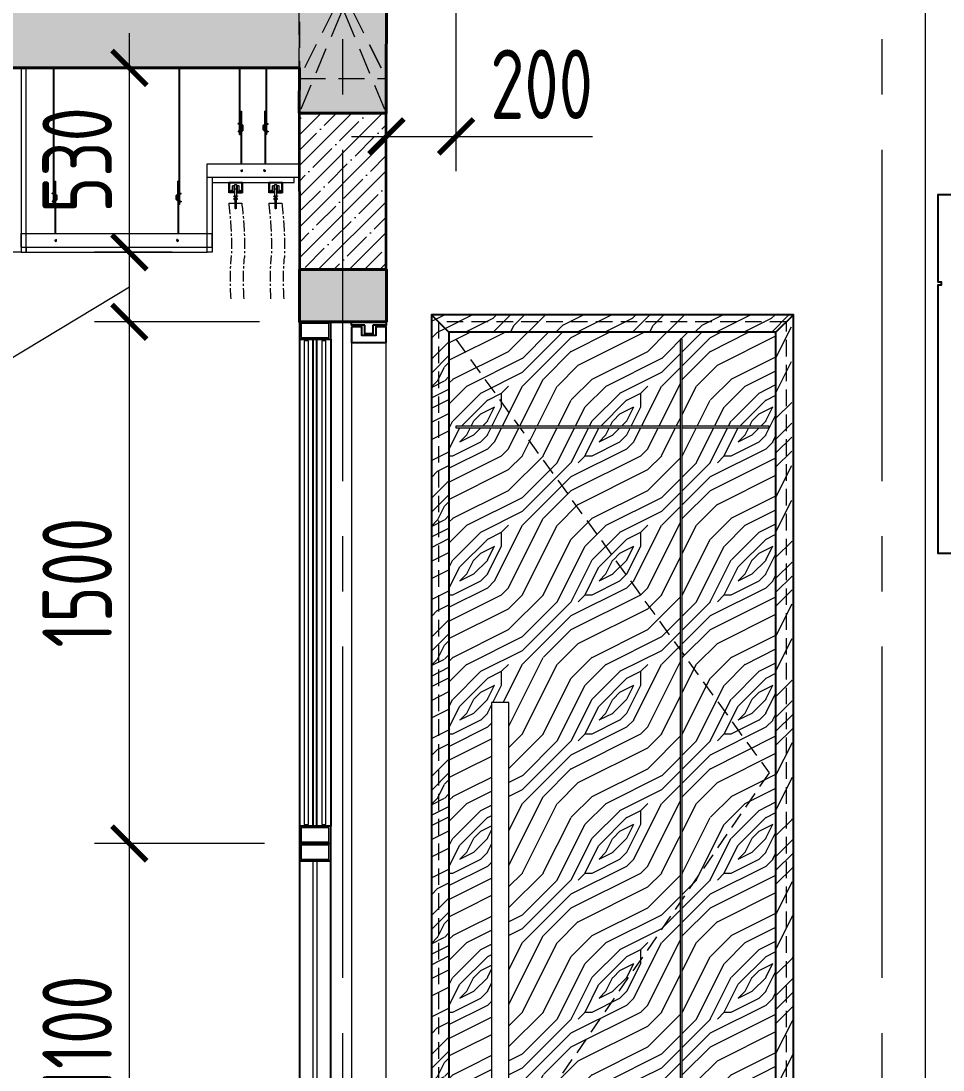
# Model space of a CAD drawing. Header units: millimetres. Extents: x -6181 to 191287, y -8583 to 23546.
# Drawn here: x 169343 to 171993, y 899 to 3915 of the extents above; entities that cross this region are included whole.
import ezdxf

# ---------------------------------------------------------------- set-up
doc = ezdxf.new("R2010")
doc.units = ezdxf.units.MM
doc.header["$MEASUREMENT"] = 0
for name, pattern in [('1735-DT-5BR-SEC_CC$0$CENTER', [2, 1.25, -0.25, 0.25, -0.25]), ('1735-DT-5BR-SEC_CC$0$DOT', [6.35, 0, -6.35]), ('1735-DT-5BR-SEC_CC$0$HIDDEN', [0.375, 0.25, -0.125]), ('1735-DT-5BR-SEC_CC$0$HIDDEN2', [4.7625, 3.175, -1.5875]), ('CENTER2', [28.575, 19.05, -3.175, 3.175, -3.175])]:
    doc.linetypes.add(name, pattern=pattern)
for name, color, linetype, lineweight in [('03--GRID', 252, 'CENTER2', 5), ('07--DIM-2', 2, 'Continuous', 25), ('1735-DT-5BR-SEC_CC$0$04--HATCH-2', 8, 'Continuous', 9), ('1735-DT-5BR-SEC_CC$0$06--LINE-1', 9, 'Continuous', 18), ('1735-DT-5BR-SEC_CC$0$E--CONCRETE-4', 4, 'Continuous', 40), ('1735-DT-5BR-SEC_CC$0$E--CONCRETE-Beams', 1, '1735-DT-5BR-SEC_CC$0$HIDDEN', 0), ('1735-DT-5BR-SEC_CC$0$E--CONCRETE-SHADE', 253, 'Continuous', 25), ('1735-DT-5BR-SEC_CC$0$F--BLOCKWALL-3', 3, 'Continuous', 35), ('1735-DT-5BR-SEC_CC$0$F--BLOCKWALL-HATCH--INSULATED', 251, 'Continuous', 13), ('1735-DT-5BR-SEC_CC$0$G--STELWRK-0', 8, 'Continuous', 13), ('1735-DT-5BR-SEC_CC$0$G--STELWRK-2', 2, 'Continuous', 25), ('1735-DT-5BR-SEC_CC$0$K--CEILING FIXTURES', 251, 'Continuous', 9), ('1735-DT-5BR-SEC_CC$0$K--CEILING-1', 1, 'Continuous', 20), ('1735-DT-5BR-SEC_CC$0$L--DOORS-2', 2, 'Continuous', 25), ('1735-DT-5BR-SEC_CC$0$L--DOORS-HID', 9, '1735-DT-5BR-SEC_CC$0$HIDDEN', 18), ('1735-DT-5BR-SEC_CC$0$L--WINDOW-0', 8, 'Continuous', 13), ('1735-DT-5BR-SEC_CC$0$L--WINDOW-2', 2, 'Continuous', 25)]:
    doc.layers.add(name, color=color, linetype=linetype, lineweight=lineweight)
doc.layers.add('1735-DT-5BR-SEC_CC$0$Wipeout', color=253, linetype='1735-DT-5BR-SEC_CC$0$DOT')
doc.styles.add('ISO', font='isocp2.shx', dxfattribs={"width": 0.8})
doc.dimstyles.new('1-100_AR', dxfattribs={"dimtxt": 200, "dimasz": 100, "dimexe": 100, "dimexo": 100, "dimgap": 0, "dimtad": 0, "dimdec": 0, "dimzin": 12, "dimdsep": 46, "dimtxsty": 'ISO', "dimblk": 'ARCHTICK', "dimcen": 100, "dimdle": 100, "dimclrd": 8, "dimclre": 9, "dimclrt": 2, "dimadec": 0, "dimazin": 0, "dimtfac": 1, "dimtdec": 0, "dimtmove": 0, "dimatfit": 2, "dimldrblk": 'ARCHTICK', "dimfxl": 1, "dimtvp": 0.75, "dimtolj": 1, "dimtzin": 12, "dimlwd": 9, "dimlwe": 9, "dimarcsym": 0})
pattern_1 = [(0, (80, 20), (400, 400), [20, -380]), (90, (240, 160), (-400, 400), [40, -360]), (45, (160, 120), (4e-14, 400), [28.28, -84.84, 28.28, -56.56, 198, -169.725]), (45, (60, 0), (4e-14, 400), [28.284, -56.568, 28.284, -452.55]), (45, (200, 40), (4e-14, 400), [28.284, -537.4]), (45, (240, 20), (4e-14, 400), [28.284, -537.4]), (45, (180, 60), (4e-14, 400), [28.284, -537.4]), (45, (160, 80), (4e-14, 400), [56.57, -509.117]), (45, (260, 380), (4e-14, 400), [56.57, -509.12]), (45, (120, 100), (4e-14, 400), [113.136, -452.55]), (45, (100, 120), (4e-14, 400), [113.136, -452.55]), (45, (360, 240), (4e-14, 400), [113.136, -452.55]), (45, (80, 160), (4e-14, 400), [84.853, -480.833]), (45, (0, 220), (4e-14, 400), [84.853, -480.833]), (45, (40, 180), (4e-14, 400), [84.853, -480.833]), (45, (300, 300), (4e-14, 400), [141.42, -424.264]), (45, (260, 320), (4e-14, 400), [141.42, -424.264]), (45, (300, 220), (4e-14, 400), [197.99, -367.696]), (26.565, (120, 60), (400, 2e-07), [44.72, -849.706]), (26.565, (200, 180), (400, 2e-07), [44.72, -849.706]), (26.565, (180, 140), (400, 2e-07), [44.72, -849.706]), (26.565, (100, 20), (400, 2e-07), [89.443, -804.984]), (26.565, (180, 200), (400, 2e-07), [134.164, -760.263]), (26.565, (140, 220), (400, 2e-07), [178.885, -715.54]), (26.565, (100, 240), (400, 2e-07), [178.885, -715.54]), (26.565, (40, 360), (400, 2e-07), [178.885, -715.54]), (26.565, (40, 320), (400, 2e-07), [223.607, -670.82]), (26.565, (60, 280), (400, 2e-07), [223.607, -670.82]), (63.435, (200, 120), (2e-08, 400), [44.72, -849.706]), (63.435, (140, 80), (2e-08, 400), [44.72, -849.706]), (63.435, (80, 20), (2e-08, 400), [89.443, -804.984]), (63.435, (200, 80), (2e-08, 400), [89.443, -804.984]), (63.435, (40, 0), (2e-08, 400), [134.164, -760.263]), (63.435, (0, 0), (2e-08, 400), [178.885, -715.54]), (63.435, (360, 20), (2e-08, 400), [178.885, -715.54]), (63.435, (220, 60), (2e-08, 400), [178.885, -715.54]), (63.435, (300, 20), (2e-08, 400), [223.607, -670.82]), (63.435, (260, 40), (2e-08, 400), [223.607, -670.82])]

# ---------------------------------------------------------------- blocks, each defined once
blk = doc.blocks.new('*U347')
at = {"ltscale": 300}
for p, q in [((0, 0), (250, -500)), ((250, 0), (0, -500))]:
    blk.add_line(p, q, dxfattribs=at)
blk.add_lwpolyline([(0, -500), (0, 0), (250, 0), (250, -500)], close=True, dxfattribs=at)
blk = doc.blocks.new('*U345')
at = {"layer": '1735-DT-5BR-SEC_CC$0$L--WINDOW-0'}
for points in [[(-85, 1495), (-5, 1495), (-5, 1455), (-85, 1455)], [(-76, 1445), (-64, 1445), (-64, 55), (-76, 55)], [(-26, 1445), (-14, 1445), (-14, 55), (-26, 55)], [(-85, 45), (-5, 45), (-5, 5), (-85, 5)]]:
    blk.add_lwpolyline(points, close=True, dxfattribs=at)
at = {"layer": '1735-DT-5BR-SEC_CC$0$L--WINDOW-2'}
for points in [[(-90, 1500), (0, 1500), (0, 1450), (-90, 1450)], [(-50, 1450), (-90, 1450), (-90, 50), (-50, 50)], [(-40, 1450), (0, 1450), (0, 50), (-40, 50)], [(-90, 50), (0, 50), (0, 0), (-90, 0)]]:
    blk.add_lwpolyline(points, close=True, dxfattribs=at)
blk = doc.blocks.new('*U348')
at = {"layer": '1735-DT-5BR-SEC_CC$0$L--WINDOW-0'}
for points in [[(-85, 1095), (-5, 1095), (-5, 1055), (-85, 1055)], [(-51, 1050), (-39, 1050), (-39, 50), (-51, 50)], [(-85, 45), (-5, 45), (-5, 5), (-85, 5)]]:
    blk.add_lwpolyline(points, close=True, dxfattribs=at)
at = {"layer": '1735-DT-5BR-SEC_CC$0$L--WINDOW-2'}
for points in [[(-90, 1100), (0, 1100), (0, 1050), (-90, 1050)], [(-90, 1050), (0, 1050), (0, 50), (-90, 50)], [(-90, 50), (0, 50), (0, 0), (-90, 0)]]:
    blk.add_lwpolyline(points, close=True, dxfattribs=at)
blk = doc.blocks.new('1735-DT-5BR-SEC_CC$0$A$C546B4B45')
at = {"layer": '1735-DT-5BR-SEC_CC$0$K--CEILING FIXTURES', "linetype": '1735-DT-5BR-SEC_CC$0$CENTER'}
for p, q in [((-37.5, 0), (-77.5, 0)), ((-77.5, 0), (-77.5, -30)), ((-77.5, 0), (-37.5, 0)), ((-77.5, -30), (-77.5, 0)), ((-37.5, -30), (-37.5, 0)), ((-37.5, -30), (-37.5, 0)), ((77.5, 0), (37.5, 0)), ((37.5, 0), (37.5, -30)), ((37.5, 0), (77.5, 0)), ((37.5, -30), (37.5, 0)), ((77.5, -30), (77.5, 0)), ((77.5, -30), (77.5, 0)), ((-77.5, -30), (-60.7, -30)), ((-60.7, -30), (-77.5, -30)), ((-75, -27.5), (-75, -2.5)), ((-75, -2.5), (-40, -2.5)), ((-70, -27.5), (-75, -27.5)), ((-67.5, -22.5), (-70, -22.5)), ((-70, -22.5), (-70, -27.5)), ((-67.5, -27.5), (-67.5, -22.5)), ((-62.7, -27.5), (-67.5, -27.5)), ((-62.5, -8.5), (-66.8, -8.5)), ((-66.8, -8.5), (-66.8, -26.9)), ((-66.8, -26.9), (-62.5, -26.9)), ((-62.5, -26.9), (-62.5, -8.5)), ((-60.1, -15.2), (-62.5, -15.2)), ((-60.1, -20.2), (-62.5, -20.2)), ((-60.7, -30), (-60.7, -27.5)), ((-60.7, -27.5), (-60.7, -30)), ((-60.1, -6.3), (-60.1, -38.2)), ((-54.8, -6.3), (-60.1, -6.3)), ((-54.8, -18.8), (-60.1, -18.8)), ((-54.8, -38.2), (-54.8, -6.3)), ((-52.4, -15.2), (-54.8, -15.2)), ((-52.4, -20.2), (-54.8, -20.2)), ((-54.2, -27.5), (-54.2, -30)), ((-54.2, -30), (-37.5, -30)), ((-54.2, -30), (-37.5, -30)), ((-52.4, -8.5), (-52.4, -26.9)), ((-48.1, -8.5), (-52.4, -8.5)), ((-52.4, -26.9), (-48.1, -26.9)), ((-47.3, -27.5), (-52.3, -27.5)), ((-48.1, -26.9), (-48.1, -8.5)), ((-45, -22.5), (-47.3, -22.5)), ((-47.3, -22.5), (-47.3, -27.5)), ((-45, -27.5), (-45, -22.5)), ((-40, -27.5), (-45, -27.5)), ((-40, -2.5), (-40, -27.5)), ((37.5, -30), (54.2, -30)), ((54.2, -30), (37.5, -30)), ((40, -27.5), (40, -2.5)), ((40, -2.5), (75, -2.5)), ((45, -27.5), (40, -27.5)), ((47.5, -22.5), (45, -22.5)), ((45, -22.5), (45, -27.5)), ((47.5, -27.5), (47.5, -22.5)), ((52.3, -27.5), (47.5, -27.5)), ((52.4, -8.5), (48.1, -8.5)), ((48.1, -8.5), (48.1, -26.9)), ((48.1, -26.9), (52.4, -26.9)), ((52.4, -26.9), (52.4, -8.5)), ((54.8, -15.2), (52.4, -15.2)), ((54.8, -20.2), (52.4, -20.2)), ((54.2, -30), (54.2, -27.5)), ((54.2, -27.5), (54.2, -30)), ((54.8, -6.3), (54.8, -38.2)), ((60.1, -6.3), (54.8, -6.3)), ((60.1, -18.8), (54.8, -18.8)), ((60.1, -38.2), (60.1, -6.3)), ((62.5, -15.2), (60.1, -15.2)), ((62.5, -20.2), (60.1, -20.2)), ((60.7, -27.5), (60.7, -30)), ((60.7, -30), (77.5, -30)), ((60.7, -30), (77.5, -30)), ((62.5, -8.5), (62.5, -26.9)), ((66.8, -8.5), (62.5, -8.5)), ((62.5, -26.9), (66.8, -26.9)), ((67.7, -27.5), (62.7, -27.5)), ((66.8, -26.9), (66.8, -8.5)), ((70, -22.5), (67.7, -22.5)), ((67.7, -22.5), (67.7, -27.5)), ((70, -27.5), (70, -22.5)), ((75, -27.5), (70, -27.5)), ((75, -2.5), (75, -27.5)), ((-59.1, -60.2), (-75.1, -60.2)), ((-51.9, -38.2), (-63.1, -38.2)), ((-63.1, -38.2), (-63.1, -40.9)), ((-63.1, -40.9), (-51.9, -40.9)), ((-60.1, -40.9), (-60.1, -42.1)), ((-60.1, -42.1), (-58.8, -42.1)), ((-59.1, -48.3), (-59.1, -74.7)), ((-56.1, -42.1), (-58.8, -42.1)), ((-58.8, -42.1), (-58.8, -46.1)), ((-58.8, -46.1), (-56.1, -46.1)), ((-56.2, -74.7), (-56.2, -48.3)), ((-37.4, -60.2), (-56.2, -60.2)), ((-56.1, -42.1), (-54.8, -42.1)), ((-56.1, -46.1), (-56.1, -42.1)), ((-54.8, -42.1), (-54.8, -40.9)), ((-51.9, -40.9), (-51.9, -38.2)), ((55.9, -60.2), (39.9, -60.2)), ((63.1, -38.2), (51.9, -38.2)), ((51.9, -38.2), (51.9, -40.9)), ((51.9, -40.9), (63.1, -40.9)), ((54.8, -40.9), (54.8, -42.1)), ((54.8, -42.1), (56.1, -42.1)), ((55.9, -48.3), (55.9, -74.7)), ((58.8, -42.1), (56.1, -42.1)), ((56.1, -42.1), (56.1, -46.1)), ((56.1, -46.1), (58.8, -46.1)), ((58.7, -74.7), (58.7, -48.3)), ((77.5, -60.2), (58.7, -60.2)), ((58.8, -42.1), (60.1, -42.1)), ((58.8, -46.1), (58.8, -42.1)), ((60.1, -42.1), (60.1, -40.9)), ((63.1, -40.9), (63.1, -38.2))]:
    blk.add_line(p, q, dxfattribs=at)
for centre, radius, start, end in [((-61.7, -27.5), 0.969, 0, 180), ((-61.7, -27.5), 0.969, 0, 180), ((-53.2, -27.5), 0.969, 0, 180), ((-53.2, -27.5), 0.969, 0, 180), ((53.2, -27.5), 0.969, 0, 180), ((53.2, -27.5), 0.969, 0, 180), ((61.7, -27.5), 0.969, 0, 180), ((61.7, -27.5), 0.969, 0, 180), ((-57.5, -47.3), 4.28, 108.4618, 180), ((-57.5, -47.3), 4.28, 180, 247.1746), ((-57.5, -47.3), 2.78, 120.9121, 180), ((-57.5, -47.3), 2.78, 180, 233.1487), ((-57.7, -48.3), 1.42, 0, 180), ((-57.5, -47.3), 4.28, 286.8893, 71.5382), ((-57.5, -47.3), 2.78, 298.4148, 59.0879), ((57.5, -47.3), 4.28, 108.4618, 180), ((57.5, -47.3), 4.28, 180, 247.1746), ((57.5, -47.3), 2.78, 120.9121, 180), ((57.5, -47.3), 2.78, 180, 233.1487), ((57.3, -48.3), 1.42, 0, 180), ((57.5, -47.3), 4.28, 286.8893, 71.5382), ((57.5, -47.3), 2.78, 298.4148, 59.0879), ((-57.7, -74.7), 1.42, 180, 0), ((57.3, -74.7), 1.42, 180, 0)]:
    blk.add_arc(centre, radius, start, end, dxfattribs=at)
at = {"layer": '1735-DT-5BR-SEC_CC$0$K--CEILING FIXTURES', "linetype": '1735-DT-5BR-SEC_CC$0$CENTER', "ltscale": 25}
for centre, radius, start, end in [((910.3, -185.1), 993.3, 172.7764, 181.7685), ((948, -185.1), 993.3, 172.7764, 181.7685), ((1025.3, -185.1), 993.3, 172.7764, 181.7685), ((1062.9, -185.1), 993.3, 172.7764, 181.7685), ((-923.8, -280.8), 843.8, 356.3135, 4.4179), ((-886.1, -280.8), 843.8, 356.3135, 4.4179), ((-808.8, -280.8), 843.8, 356.3135, 4.4179), ((-771.2, -280.8), 843.8, 356.3135, 4.4179)]:
    blk.add_arc(centre, radius, start, end, dxfattribs=at)
blk = doc.blocks.new('*U354')
for points in [[(0, 2615), (549.7, 2615)], [(15, 2615), (15, 2600), (534.7, 2600), (534.7, 2615)]]:
    blk.add_lwpolyline(points)
at = {"layer": '1735-DT-5BR-SEC_CC$0$K--CEILING FIXTURES'}
for p, q in [((93.1, 2769.6), (93.1, 3130.9)), ((95.1, 2768.1), (95.1, 3130.9)), ((454.6, 2768.1), (454.6, 3130.9)), ((456.6, 2769.6), (456.6, 3130.9)), ((97.1, 2804.5), (97.1, 2653.7)), ((97.1, 2770.5), (97.1, 2804.5)), ((97.1, 2804.5), (99.1, 2804.5)), ((99.1, 2804.5), (99.1, 2653.7)), ((99.1, 2768.5), (99.1, 2804.5)), ((450.6, 2804.5), (450.6, 2653.7)), ((450.6, 2768.5), (450.6, 2804.5)), ((452.6, 2804.5), (450.6, 2804.5)), ((452.6, 2804.5), (452.6, 2653.7)), ((452.6, 2770.5), (452.6, 2804.5)), ((93.1, 2769.6), (89.1, 2769.6)), ((89.1, 2767.6), (89.1, 2769.6)), ((92.5, 2767.6), (89.1, 2767.6)), ((89.1, 2747.3), (89.1, 2745.3)), ((92.5, 2747.3), (89.1, 2747.3)), ((93.1, 2745.3), (89.1, 2745.3)), ((92.5, 2767.6), (97.1, 2764)), ((92.5, 2747.3), (97.1, 2751)), ((93.1, 2769.6), (97.1, 2766.5)), ((93.1, 2747.8), (93.1, 2767.1)), ((93.1, 2745.3), (97.1, 2748.4)), ((93.1, 2737.6), (93.1, 2745.3)), ((95.1, 2769.6), (96.6, 2771.1)), ((102.1, 2762.6), (95.1, 2769.6)), ((95.1, 2749.4), (95.1, 2765.6)), ((102.1, 2752.3), (95.1, 2745.3)), ((95.1, 2737.6), (95.1, 2746.9)), ((95.1, 2745.3), (96.6, 2743.9)), ((104.1, 2763.5), (96.6, 2771.1)), ((104.1, 2751.5), (96.6, 2743.9)), ((97.1, 2747.3), (97.1, 2767.6)), ((99.1, 2749.3), (99.1, 2765.6)), ((99.1, 2765), (102.1, 2762.6)), ((99.1, 2762.4), (102.1, 2760.1)), ((99.1, 2752.5), (102.1, 2754.8)), ((99.1, 2750), (102.1, 2752.3)), ((102.1, 2762.6), (102.1, 2752.3)), ((104.1, 2751.5), (104.1, 2763.5)), ((445.6, 2763.5), (453.2, 2771.1)), ((445.6, 2751.5), (445.6, 2763.5)), ((445.6, 2751.5), (453.2, 2743.9)), ((447.6, 2762.6), (454.6, 2769.6)), ((450.6, 2765), (447.6, 2762.6)), ((447.6, 2762.6), (447.6, 2752.3)), ((450.6, 2762.4), (447.6, 2760.1)), ((450.6, 2752.5), (447.6, 2754.8)), ((447.6, 2752.3), (454.6, 2745.3)), ((450.6, 2750), (447.6, 2752.3)), ((450.6, 2749.3), (450.6, 2765.6)), ((456.6, 2769.6), (452.6, 2766.5)), ((457.3, 2767.6), (452.6, 2764)), ((452.6, 2747.3), (452.6, 2767.6)), ((457.3, 2747.3), (452.6, 2751)), ((456.6, 2745.3), (452.6, 2748.4)), ((454.6, 2769.6), (453.2, 2771.1)), ((454.6, 2745.3), (453.2, 2743.9)), ((454.6, 2749.4), (454.6, 2765.6)), ((454.6, 2737.6), (454.6, 2746.9)), ((456.6, 2769.6), (460.6, 2769.6)), ((456.6, 2747.8), (456.6, 2767.1)), ((456.6, 2745.3), (460.6, 2745.3)), ((456.6, 2737.6), (456.6, 2745.3)), ((457.3, 2767.6), (460.6, 2767.6)), ((457.3, 2747.3), (460.6, 2747.3)), ((460.6, 2767.6), (460.6, 2769.6)), ((460.6, 2747.3), (460.6, 2745.3)), ((93.1, 2737.6), (95.1, 2737.6)), ((456.6, 2737.6), (454.6, 2737.6)), ((0, 2653.7), (549.7, 2653.7)), ((0, 2615), (0, 2653.7)), ((100.2, 2633.9), (100.2, 2636.4)), ((100.2, 2636.4), (102.2, 2636.4)), ((102.2, 2633.8), (102.2, 2636.4)), ((447.5, 2633.8), (447.5, 2636.4)), ((449.5, 2636.4), (447.5, 2636.4)), ((449.5, 2633.9), (449.5, 2636.4)), ((549.7, 2615), (549.7, 2653.7))]:
    blk.add_line(p, q, dxfattribs=at)
for centre, radius, start, end in [((98.1, 2633.8), 1, 3.1794, 183.1794), ((98.1, 2633.7), 1, 8.8537, 194.9323), ((98.1, 2633.8), 1, 180, 191.1302), ((99.7, 2633.9), 2.54, 191.893, 3.273), ((99.7, 2633.9), 0.541, 191.893, 3.273), ((450.1, 2633.9), 2.54, 176.727, 348.107), ((450.1, 2633.9), 0.541, 176.727, 348.107), ((451.6, 2633.8), 1, 356.8206, 176.8206), ((451.6, 2633.7), 1, 345.0677, 171.1463), ((451.6, 2633.8), 1, 348.8698, 0)]:
    blk.add_arc(centre, radius, start, end, dxfattribs=at)
blk = doc.blocks.new('*U353')
for points in [[(0, 2615), (265.1, 2615)], [(15, 2615), (15, 2600), (250.1, 2600), (250.1, 2615)]]:
    blk.add_lwpolyline(points)
at = {"layer": '1735-DT-5BR-SEC_CC$0$K--CEILING FIXTURES'}
for p, q in [((93.1, 2769.6), (93.1, 2930)), ((95.1, 2768.1), (95.1, 2930)), ((170, 2768.1), (170, 2930)), ((172, 2769.6), (172, 2930)), ((97.1, 2804.5), (97.1, 2653.7)), ((97.1, 2770.5), (97.1, 2804.5)), ((97.1, 2804.5), (99.1, 2804.5)), ((99.1, 2804.5), (99.1, 2653.7)), ((99.1, 2768.5), (99.1, 2804.5)), ((166, 2804.5), (166, 2653.7)), ((166, 2768.5), (166, 2804.5)), ((168, 2804.5), (166, 2804.5)), ((168, 2804.5), (168, 2653.7)), ((168, 2770.5), (168, 2804.5)), ((93.1, 2769.6), (89.1, 2769.6)), ((89.1, 2767.6), (89.1, 2769.6)), ((92.5, 2767.6), (89.1, 2767.6)), ((89.1, 2747.3), (89.1, 2745.3)), ((92.5, 2747.3), (89.1, 2747.3)), ((93.1, 2745.3), (89.1, 2745.3)), ((92.5, 2767.6), (97.1, 2764)), ((92.5, 2747.3), (97.1, 2751)), ((93.1, 2769.6), (97.1, 2766.5)), ((93.1, 2747.8), (93.1, 2767.1)), ((93.1, 2745.3), (97.1, 2748.4)), ((93.1, 2737.6), (93.1, 2745.3)), ((95.1, 2769.6), (96.6, 2771.1)), ((102.1, 2762.6), (95.1, 2769.6)), ((95.1, 2749.4), (95.1, 2765.6)), ((102.1, 2752.3), (95.1, 2745.3)), ((95.1, 2737.6), (95.1, 2746.9)), ((95.1, 2745.3), (96.6, 2743.9)), ((104.1, 2763.5), (96.6, 2771.1)), ((104.1, 2751.5), (96.6, 2743.9)), ((97.1, 2747.3), (97.1, 2767.6)), ((99.1, 2749.3), (99.1, 2765.6)), ((99.1, 2765), (102.1, 2762.6)), ((99.1, 2762.4), (102.1, 2760.1)), ((99.1, 2752.5), (102.1, 2754.8)), ((99.1, 2750), (102.1, 2752.3)), ((102.1, 2762.6), (102.1, 2752.3)), ((104.1, 2751.5), (104.1, 2763.5)), ((161, 2763.5), (168.6, 2771.1)), ((161, 2751.5), (161, 2763.5)), ((161, 2751.5), (168.6, 2743.9)), ((163, 2762.6), (170, 2769.6)), ((166, 2765), (163, 2762.6)), ((163, 2762.6), (163, 2752.3)), ((166, 2762.4), (163, 2760.1)), ((166, 2752.5), (163, 2754.8)), ((163, 2752.3), (170, 2745.3)), ((166, 2750), (163, 2752.3)), ((166, 2749.3), (166, 2765.6)), ((172, 2769.6), (168, 2766.5)), ((172.7, 2767.6), (168, 2764)), ((168, 2747.3), (168, 2767.6)), ((172.7, 2747.3), (168, 2751)), ((172, 2745.3), (168, 2748.4)), ((170, 2769.6), (168.6, 2771.1)), ((170, 2745.3), (168.6, 2743.9)), ((170, 2749.4), (170, 2765.6)), ((170, 2737.6), (170, 2746.9)), ((172, 2769.6), (176, 2769.6)), ((172, 2747.8), (172, 2767.1)), ((172, 2745.3), (176, 2745.3)), ((172, 2737.6), (172, 2745.3)), ((172.7, 2767.6), (176, 2767.6)), ((172.7, 2747.3), (176, 2747.3)), ((176, 2767.6), (176, 2769.6)), ((176, 2747.3), (176, 2745.3)), ((93.1, 2737.6), (95.1, 2737.6)), ((172, 2737.6), (170, 2737.6)), ((0, 2653.7), (265.1, 2653.7)), ((0, 2615), (0, 2653.7)), ((100.2, 2633.9), (100.2, 2636.4)), ((100.2, 2636.4), (102.2, 2636.4)), ((102.2, 2633.8), (102.2, 2636.4)), ((162.9, 2633.8), (162.9, 2636.4)), ((164.9, 2636.4), (162.9, 2636.4)), ((164.9, 2633.9), (164.9, 2636.4)), ((265.1, 2615), (265.1, 2653.7))]:
    blk.add_line(p, q, dxfattribs=at)
for centre, radius, start, end in [((98.1, 2633.8), 1, 3.1794, 183.1794), ((98.1, 2633.7), 1, 8.8537, 194.9323), ((98.1, 2633.8), 1, 180, 191.1302), ((99.7, 2633.9), 2.54, 191.893, 3.273), ((99.7, 2633.9), 0.541, 191.893, 3.273), ((165.5, 2633.9), 2.54, 176.727, 348.107), ((165.5, 2633.9), 0.541, 176.727, 348.107), ((167, 2633.8), 1, 356.8206, 176.8206), ((167, 2633.7), 1, 345.0677, 171.1463), ((167, 2633.8), 1, 348.8698, 0)]:
    blk.add_arc(centre, radius, start, end, dxfattribs=at)
blk = doc.blocks.new('*U375')
at = {"layer": '1735-DT-5BR-SEC_CC$0$G--STELWRK-0'}
for p, q in [((0, 2540.2), (0, 59.8)), ((100, 59.8), (100, 2540.2))]:
    blk.add_line(p, q, dxfattribs=at)
at = {"layer": '1735-DT-5BR-SEC_CC$0$G--STELWRK-2'}
for points in [[(38.4, 2590.2), (0, 2590.2), (0, 2600), (100, 2600), (100, 2590.2), (61.1, 2590.2)], [(61.1, 2590.2), (61.1, 2565.2), (38.4, 2565.2), (38.4, 2590.2)], [(61.1, 9.8), (61.1, 34.8), (38.4, 34.8), (38.4, 9.8)], [(38.4, 9.8), (0, 9.8), (0, 0), (100, 0), (100, 9.8), (61.1, 9.8)]]:
    blk.add_lwpolyline(points, dxfattribs=at)
for points in [[(0, 2585.2), (0, 2540.2), (100, 2540.2), (100, 2585.2), (69.8, 2585.2), (69.8, 2560.2), (29.6, 2560.2), (29.6, 2585.2)], [(0, 14.8), (0, 59.8), (100, 59.8), (100, 14.8), (69.8, 14.8), (69.8, 39.8), (29.6, 39.8), (29.6, 14.8)]]:
    blk.add_lwpolyline(points, close=True, dxfattribs=at)
blk = doc.blocks.new('*U381')
at = {"ltscale": 300}
for p, q in [((0, 0), (249.7, -499.9)), ((249.7, 0), (0, -499.9))]:
    blk.add_line(p, q, dxfattribs=at)
blk.add_lwpolyline([(0, -499.9), (0, 0), (249.7, 0), (249.7, -499.9)], close=True, dxfattribs=at)
blk = doc.blocks.new('*U382')
at = {"ltscale": 300}
for p, q in [((0, 0), (250, -600)), ((250, 0), (0, -600))]:
    blk.add_line(p, q, dxfattribs=at)
blk.add_lwpolyline([(0, -600), (0, 0), (250, 0), (250, -600)], close=True, dxfattribs=at)
blk = doc.blocks.new('1735-DT-5BR-SEC_CC$0$MAJLIS DOOR FRONT')
at = {"layer": '1735-DT-5BR-SEC_CC$0$04--HATCH-2', "transparency": 33554661}
h = blk.add_hatch(dxfattribs=at)
h.set_pattern_fill('WOODFACE', color=256, scale=400, pattern_type=2)
h.set_pattern_definition(pattern_1)
h.paths.add_polyline_path([(970, 2570), (1020, 2620), (-20, 2620), (30, 2570)])
h = blk.add_hatch(dxfattribs=at)
h.set_pattern_fill('WOODFACE', color=256, scale=400, pattern_type=2)
h.set_pattern_definition(pattern_1)
h.paths.add_polyline_path([(30, 2570), (-20, 2620), (-20, 0), (30, 0)])
h = blk.add_hatch(dxfattribs=at)
h.set_pattern_fill('WOODFACE', color=256, scale=400, pattern_type=2)
h.set_pattern_definition(pattern_1)
h.paths.add_polyline_path([(970, 2570), (1014.7, 2614.7), (1020, 0), (970, 0)])
h = blk.add_hatch(dxfattribs=at)
h.set_pattern_fill('WOODFACE', color=256, scale=400, pattern_type=2)
h.set_pattern_definition([(0, (-5835.9, -2535.2), (400, 400), [20, -380]), (90, (-5675.9, -2395.2), (-400, 400), [40, -360]), (45, (-5755.9, -2435.18), (4e-14, 400), [28.28, -84.84, 28.28, -56.56, 198, -169.7254]), (45, (-5855.9, -2555.18), (4e-14, 400), [28.284, -56.568, 28.284, -452.549]), (45, (-5715.9, -2515.18), (4e-14, 400), [28.284, -537.401]), (45, (-5675.9, -2535.18), (4e-14, 400), [28.284, -537.401]), (45, (-5735.9, -2495.18), (4e-14, 400), [28.284, -537.401]), (45, (-5755.9, -2475.18), (4e-14, 400), [56.568, -509.117]), (45, (-5655.9, -2175.18), (4e-14, 400), [56.568, -509.117]), (45, (-5795.9, -2455.18), (4e-14, 400), [113.136, -452.55]), (45, (-5815.9, -2435.18), (4e-14, 400), [113.136, -452.55]), (45, (-5555.9, -2315.18), (4e-14, 400), [113.136, -452.55]), (45, (-5835.9, -2395.18), (4e-14, 400), [84.853, -480.833]), (45, (-5915.9, -2335.18), (4e-14, 400), [84.853, -480.833]), (45, (-5875.9, -2375.18), (4e-14, 400), [84.853, -480.833]), (45, (-5615.9, -2255.18), (4e-14, 400), [141.421, -424.264]), (45, (-5655.9, -2235.18), (4e-14, 400), [141.421, -424.264]), (45, (-5615.9, -2335.18), (4e-14, 400), [197.99, -367.696]), (26.565, (-5795.89, -2495.18), (400, 2e-07), [44.721, -849.706]), (26.565, (-5715.89, -2375.18), (400, 2e-07), [44.721, -849.706]), (26.565, (-5735.89, -2415.18), (400, 2e-07), [44.721, -849.706]), (26.565, (-5815.89, -2535.18), (400, 2e-07), [89.443, -804.984]), (26.565, (-5735.89, -2355.18), (400, 2e-07), [134.164, -760.263]), (26.565, (-5775.89, -2335.18), (400, 2e-07), [178.885, -715.542]), (26.565, (-5815.89, -2315.18), (400, 2e-07), [178.885, -715.542]), (26.565, (-5875.89, -2195.18), (400, 2e-07), [178.885, -715.542]), (26.565, (-5875.89, -2235.18), (400, 2e-07), [223.607, -670.82]), (26.565, (-5855.89, -2275.18), (400, 2e-07), [223.607, -670.82]), (63.435, (-5715.89, -2435.18), (2e-08, 400), [44.721, -849.706]), (63.435, (-5775.89, -2475.18), (2e-08, 400), [44.721, -849.706]), (63.435, (-5835.89, -2535.18), (2e-08, 400), [89.443, -804.984]), (63.435, (-5715.89, -2475.18), (2e-08, 400), [89.443, -804.984]), (63.435, (-5875.89, -2555.18), (2e-08, 400), [134.164, -760.263]), (63.435, (-5915.89, -2555.18), (2e-08, 400), [178.885, -715.542]), (63.435, (-5555.89, -2535.18), (2e-08, 400), [178.885, -715.542]), (63.435, (-5695.89, -2495.18), (2e-08, 400), [178.885, -715.542]), (63.435, (-5615.89, -2535.18), (2e-08, 400), [223.607, -670.82]), (63.435, (-5655.89, -2515.18), (2e-08, 400), [223.607, -670.82])])
h.paths.add_polyline_path([(970, 5), (30, 5), (30, 2570), (970, 2570)])
for p, q in [((30, 2570), (-20, 2620)), ((970, 2570), (1020, 2620))]:
    blk.add_line(p, q)
at = {"linetype": 'ByBlock'}
blk.add_wipeout([(202, 1505), (202, 305), (152, 305), (152, 1505)], dxfattribs=at).dxf.layer = '1735-DT-5BR-SEC_CC$0$Wipeout'
for points in [[(1020, 0), (1020, 2620), (-20, 2620), (-20, 0)], [(970, 0), (970, 2570), (30, 2570), (30, 0)]]:
    blk.add_lwpolyline(points)
at = {"layer": '1735-DT-5BR-SEC_CC$0$06--LINE-1', "color": 251, "lineweight": 0}
blk.add_lwpolyline([(202, 1505), (152, 1505), (152, 305), (202, 305)], close=True, dxfattribs=at)
at = {"layer": '1735-DT-5BR-SEC_CC$0$L--DOORS-HID', "color": 8, "linetype": '1735-DT-5BR-SEC_CC$0$HIDDEN2', "ltscale": 15}
blk.add_lwpolyline([(1000, 0), (1000, 2600), (0, 2600), (0, 0)], dxfattribs=at)
at = {"layer": '1735-DT-5BR-SEC_CC$0$L--DOORS-HID', "color": 8, "linetype": '1735-DT-5BR-SEC_CC$0$HIDDEN2', "lineweight": 9, "ltscale": 15}
blk.add_lwpolyline([(50, 2550), (950, 1303), (50, -7)], dxfattribs=at)
at = {"linetype": 'ByBlock'}
blk.add_wipeout([(50, 2300), (950.2, 2300), (950.2, 2295), (50, 2295)], dxfattribs=at).translate(0, 0, 0).dxf.layer = '1735-DT-5BR-SEC_CC$0$Wipeout'
blk.add_wipeout([(950, 260), (50, 260), (50, 255), (950, 255)], dxfattribs=at).dxf.layer = '1735-DT-5BR-SEC_CC$0$Wipeout'
at = {"layer": '1735-DT-5BR-SEC_CC$0$06--LINE-1', "color": 251, "lineweight": 0, "elevation": 0}
blk.add_lwpolyline([(50, 2300), (50, 2295), (950.2, 2295), (950.2, 2300)], close=True, dxfattribs=at)
at = {"layer": '1735-DT-5BR-SEC_CC$0$06--LINE-1'}
blk.add_lwpolyline([(950, 260), (950, 255), (50, 255), (50, 260)], close=True, dxfattribs=at)
at = {"linetype": 'ByBlock'}
blk.add_wipeout([(950, 260), (50, 260), (50, 255), (950, 255)], dxfattribs=at).dxf.layer = '1735-DT-5BR-SEC_CC$0$Wipeout'
at = {"layer": '1735-DT-5BR-SEC_CC$0$06--LINE-1', "color": 251, "lineweight": 0}
blk.add_lwpolyline([(950, 260), (950, 255), (50, 255), (50, 260)], close=True, dxfattribs=at)
at = {"linetype": 'ByBlock'}
blk.add_wipeout([(700, 2550), (700, 5), (695, 5), (695, 2550)], dxfattribs=at).dxf.layer = '1735-DT-5BR-SEC_CC$0$Wipeout'
at = {"layer": '1735-DT-5BR-SEC_CC$0$06--LINE-1', "color": 251, "lineweight": 0}
blk.add_lwpolyline([(700, 2550), (695, 2550), (695, 5), (700, 5)], close=True, dxfattribs=at)
blk = doc.blocks.new('1735-DT-5BR-SEC_CC')
at = {"layer": '1735-DT-5BR-SEC_CC$0$E--CONCRETE-SHADE'}
h = blk.add_hatch(color=256, dxfattribs=at)
h.dxf.hatch_style = 1
h.paths.add_polyline_path([(153692.8, 4250), (154142.8, 4250), (154142.8, 4000), (170143.1, 4000), (170143.3, 4250), (170593.1, 4250), (170593.1, 4050), (170393.1, 4050), (170392.9, 3650), (170142.9, 3650), (170143.1, 3780), (154142.8, 3780), (154142.8, 3650), (153892.8, 3650), (153892.8, 4050), (153692.8, 4050)])
h = blk.add_hatch(color=256, dxfattribs=at)
h.dxf.hatch_style = 1
h.paths.add_polyline_path([(170143.1, 3200), (170393.1, 3200), (170393.1, 3050), (170143.1, 3050)])
at = {"layer": '1735-DT-5BR-SEC_CC$0$F--BLOCKWALL-HATCH--INSULATED'}
h = blk.add_hatch(dxfattribs=at)
h.set_pattern_fill('ANSI35', color=256, scale=250, style=0)
h.set_pattern_definition([(45, (157552.88, -1401.24), (-44.19417, 44.19417), []), (45, (157597.074, -1401.24), (-44.19417, 44.19417), [78.125, -15.625, 0, -15.625])])
h.paths.add_polyline_path([(170143.1, 3200), (170392.8, 3200), (170392.9, 3650), (170142.9, 3650)])
at = {"elevation": 0}
blk.add_lwpolyline([(172192.8, 3400), (172192.8, 3415), (171977.8, 3415), (171977.8, 3165), (171987.8, 3165), (171987.8, 3155), (171977.8, 3155), (171977.8, 2900), (171977.8, 2385), (172208.1, 2385), (172208.1, 2885), (178177.8, 2885), (178177.8, 2385), (178407.8, 2385), (178407.8, 2734.6), (178407.8, 2800), (178407.8, 3155), (178397.8, 3155), (178397.8, 3165), (178407.8, 3165), (178407.8, 3415), (178192.8, 3415), (178192.8, 3400)], dxfattribs=at)
at = {"layer": '1735-DT-5BR-SEC_CC$0$06--LINE-1'}
blk.add_line((171942.8, 450), (171942.8, 4050), dxfattribs=at)
at = {"layer": '1735-DT-5BR-SEC_CC$0$E--CONCRETE-4'}
for points in [[(153692.8, 4250), (154142.8, 4250), (154142.8, 4000), (170143.1, 4000), (170143.3, 4250), (170593.1, 4250), (170593.1, 4050), (170393.1, 4050), (170392.9, 3650), (170142.9, 3650), (170143.1, 3780), (154142.8, 3780), (154142.8, 3650), (153892.8, 3650), (153892.8, 4050), (153692.8, 4050)], [(170143.1, 3200), (170393.1, 3200), (170393.1, 3050), (170143.1, 3050)]]:
    blk.add_lwpolyline(points, close=True, dxfattribs=at)
at = {"layer": '1735-DT-5BR-SEC_CC$0$F--BLOCKWALL-3'}
blk.add_lwpolyline([(170143.1, 3200), (170392.8, 3200), (170392.9, 3650), (170142.9, 3650)], close=True, dxfattribs=at)
at = {"layer": '1735-DT-5BR-SEC_CC$0$K--CEILING-1'}
blk.add_line((169343.4, 3250.1), (163592.8, 3250), dxfattribs=at)
at = {"layer": '1735-DT-5BR-SEC_CC$0$K--CEILING-1', "elevation": 0}
for points in [[(169343, 3250.1), (169358, 3250.1), (169358, 3780.1), (169343, 3780.1)], [(169877.8, 3465.9), (169892.8, 3465.9), (169892.8, 3250), (169877.8, 3250)]]:
    blk.add_lwpolyline(points, close=True, dxfattribs=at)
at = {"xscale": -1}
blk.add_blockref('*U348', (170143.1, 450), dxfattribs=at)
at = {"layer": '1735-DT-5BR-SEC_CC$0$E--CONCRETE-Beams'}
blk.add_blockref('*U382', (170142.6, 4250), dxfattribs=at)
at = {"layer": '1735-DT-5BR-SEC_CC$0$E--CONCRETE-Beams', "xscale": -1}
for name, p in [('*U347', (170392.8, 4250)), ('*U381', (170392.8, 4249.9))]:
    blk.add_blockref(name, p, dxfattribs=at)
at = {"layer": '1735-DT-5BR-SEC_CC$0$K--CEILING FIXTURES', "xscale": -1}
blk.add_blockref('1735-DT-5BR-SEC_CC$0$A$C546B4B45', (170017.4, 3450.9), dxfattribs=at)
at = {"layer": '1735-DT-5BR-SEC_CC$0$K--CEILING-1'}
for name, p in [('*U354', (169343, 650, 0)), ('*U353', (169877.8, 850.9, 0))]:
    blk.add_blockref(name, p, dxfattribs=at)
at = {"layer": '1735-DT-5BR-SEC_CC$0$L--DOORS-2'}
blk.add_blockref('1735-DT-5BR-SEC_CC$0$MAJLIS DOOR FRONT', (170542.8, 450, 0), dxfattribs=at)
at = {"layer": '1735-DT-5BR-SEC_CC$0$L--WINDOW-2', "xscale": -1}
blk.add_blockref('*U345', (170143.1, 1550), dxfattribs=at)
at = {"layer": '1735-DT-5BR-SEC_CC$0$L--WINDOW-2'}
blk.add_blockref('*U375', (170292.8, 450), dxfattribs=at)
blk = doc.blocks.new('_ArchTick')
at = {"color": 0, "const_width": 0.15}
blk.add_lwpolyline([(-0.5, -0.5), (0.5, 0.5)], dxfattribs=at)
blk = doc.blocks.new('*D96')
at = {"layer": '07--DIM-2', "color": 8, "lineweight": 9, "transparency": 16777216}
blk.add_line((169654.4, 350), (169654.4, 1650), dxfattribs=at)
at = {"layer": '07--DIM-2', "color": 9, "lineweight": 9, "transparency": 16777216}
for p, q in [((170043.1, 1550), (169554.4, 1550)), ((170043.1, 450), (169554.4, 450))]:
    blk.add_line(p, q, dxfattribs=at)
at = {"layer": 'Defpoints', "color": 0, "transparency": 16777216}
for p in [(169654.4, 1550), (170143.1, 1550), (170143.1, 450)]:
    blk.add_point(p, dxfattribs=at)
at = {"layer": '07--DIM-2', "color": 8, "lineweight": 9, "transparency": 16777216, "xscale": 100, "yscale": 100, "zscale": 100}
for p, rotation in [((169654.4, 1550), 90), ((169654.4, 450), 270)]:
    blk.add_blockref('_ArchTick', p, dxfattribs=dict(at, rotation=rotation))
at = {"layer": '07--DIM-2', "color": 2, "transparency": 16777216, "insert": (169504.4, 1000), "char_height": 200, "attachment_point": 5, "rotation": 90, "style": 'ISO'}
blk.add_mtext('\\A1;1100', dxfattribs=at)
blk = doc.blocks.new('*D97')
at = {"layer": '07--DIM-2', "color": 8, "lineweight": 9, "transparency": 16777216}
blk.add_line((169654.4, 1450), (169654.4, 3150), dxfattribs=at)
at = {"layer": '07--DIM-2', "color": 9, "lineweight": 9, "transparency": 16777216}
for p, q in [((170028.1, 3050), (169554.4, 3050)), ((170043.1, 1550), (169554.4, 1550))]:
    blk.add_line(p, q, dxfattribs=at)
at = {"layer": 'Defpoints', "color": 0, "transparency": 16777216}
for p in [(169654.4, 3050), (170128.1, 3050), (170143.1, 1550)]:
    blk.add_point(p, dxfattribs=at)
at = {"layer": '07--DIM-2', "color": 8, "lineweight": 9, "transparency": 16777216, "xscale": 100, "yscale": 100, "zscale": 100}
for p, rotation in [((169654.4, 3050), 90), ((169654.4, 1550), 270)]:
    blk.add_blockref('_ArchTick', p, dxfattribs=dict(at, rotation=rotation))
at = {"layer": '07--DIM-2', "color": 2, "transparency": 16777216, "insert": (169504.4, 2300), "char_height": 200, "attachment_point": 5, "rotation": 90, "style": 'ISO'}
blk.add_mtext('\\A1;1500', dxfattribs=at)
blk = doc.blocks.new('*D98')
at = {"layer": '07--DIM-2', "color": 8, "lineweight": 9, "transparency": 16777216}
for p, q in [((169654.4, 2950), (169654.4, 3350)), ((169654.4, 3150), (169304.4, 2937.5)), ((169304.4, 2937.5), (169304.4, 2645.3))]:
    blk.add_line(p, q, dxfattribs=at)
at = {"layer": '07--DIM-2', "color": 9, "lineweight": 9, "transparency": 16777216}
for p, q in [((169777.4, 3250), (169554.4, 3250)), ((170028.1, 3050), (169554.4, 3050))]:
    blk.add_line(p, q, dxfattribs=at)
at = {"layer": 'Defpoints', "color": 0, "transparency": 16777216}
for p in [(169654.4, 3250), (169877.4, 3250), (170128.1, 3050)]:
    blk.add_point(p, dxfattribs=at)
at = {"layer": '07--DIM-2', "color": 8, "lineweight": 9, "transparency": 16777216, "xscale": 100, "yscale": 100, "zscale": 100}
for p, rotation in [((169654.4, 3250), 90), ((169654.4, 3050), 270)]:
    blk.add_blockref('_ArchTick', p, dxfattribs=dict(at, rotation=rotation))
at = {"layer": '07--DIM-2', "color": 2, "transparency": 16777216, "insert": (169154.3, 2791.4), "char_height": 200, "attachment_point": 5, "rotation": 90, "style": 'ISO'}
blk.add_mtext('\\A1;200', dxfattribs=at)
blk = doc.blocks.new('*D99')
at = {"layer": '07--DIM-2', "color": 8, "lineweight": 9, "transparency": 16777216}
blk.add_line((169654.4, 3150), (169654.4, 3880), dxfattribs=at)
at = {"layer": '07--DIM-2', "color": 9, "lineweight": 9, "transparency": 16777216}
for p, q in [((169777.4, 3780), (169554.4, 3780)), ((169777.4, 3250), (169554.4, 3250))]:
    blk.add_line(p, q, dxfattribs=at)
at = {"layer": 'Defpoints', "color": 0, "transparency": 16777216}
for p in [(169654.4, 3780), (169877.4, 3780), (169877.4, 3250)]:
    blk.add_point(p, dxfattribs=at)
at = {"layer": '07--DIM-2', "color": 8, "lineweight": 9, "transparency": 16777216, "xscale": 100, "yscale": 100, "zscale": 100}
for p, rotation in [((169654.4, 3780), 90), ((169654.4, 3250), 270)]:
    blk.add_blockref('_ArchTick', p, dxfattribs=dict(at, rotation=rotation))
at = {"layer": '07--DIM-2', "color": 2, "transparency": 16777216, "insert": (169504.4, 3515), "char_height": 200, "attachment_point": 5, "rotation": 90, "style": 'ISO'}
blk.add_mtext('\\A1;530', dxfattribs=at)
blk = doc.blocks.new('*D112')
at = {"layer": '07--DIM-2', "color": 9, "lineweight": 9, "transparency": 16777216}
for p, q in [((170393.1, 3950), (170393.1, 3483.1)), ((170593.1, 3950), (170593.1, 3483.1))]:
    blk.add_line(p, q, dxfattribs=at)
at = {"layer": '07--DIM-2', "color": 8, "lineweight": 9, "transparency": 16777216}
for p, q in [((170293.1, 3583.1), (170593.1, 3583.1)), ((170593.1, 3583.1), (170985.3, 3583.1))]:
    blk.add_line(p, q, dxfattribs=at)
at = {"layer": 'Defpoints', "color": 0, "transparency": 16777216}
for p in [(170393.1, 4050), (170593.1, 4050), (170593.1, 3583.1)]:
    blk.add_point(p, dxfattribs=at)
at = {"layer": '07--DIM-2', "color": 8, "lineweight": 9, "transparency": 16777216, "xscale": 100, "yscale": 100, "zscale": 100, "rotation": 180}
blk.add_blockref('_ArchTick', (170393.1, 3583.1), dxfattribs=at)
at = {"layer": '07--DIM-2', "color": 8, "lineweight": 9, "transparency": 16777216, "xscale": 100, "yscale": 100, "zscale": 100}
blk.add_blockref('_ArchTick', (170593.1, 3583.1), dxfattribs=at)
at = {"layer": '07--DIM-2', "color": 2, "transparency": 16777216, "insert": (170839.2, 3733.1), "char_height": 200, "attachment_point": 5, "style": 'ISO'}
blk.add_mtext('\\A1;200', dxfattribs=at)

msp = doc.modelspace()

# ---------------------------------------------------------------- block references
msp.add_blockref('1735-DT-5BR-SEC_CC', (0, 0))

# ---------------------------------------------------------------- next in the draw order: linework, layer by layer
at = {"layer": '03--GRID', "ltscale": 50}
for p, q in [((170267.8, -1694, 0), (170267.8, 10871.4, 0)), ((171817.8, -1694), (171817.8, 10871.4))]:
    msp.add_line(p, q, dxfattribs=at)

# ---------------------------------------------------------------- next in the draw order: dimensions: what is measured, and where the dimension line sits
at = {"layer": '07--DIM-2'}
dim = msp.add_linear_dim(base=(170593.1, 3583.1), p1=(170393.1, 4050), p2=(170593.1, 4050), dimstyle='1-100_AR', dxfattribs=at)
dim.commit()
dim.dimension.update_dxf_attribs({"geometry": '*D112', "text_midpoint": (170839.2, 3733.1)})
for base, p1, p2, picture, middle in [((169654.4, 3780), (169877.4, 3250), (169877.4, 3780), '*D99', (169504.4, 3515)), ((169654.4, 3050), (170143.1, 1550), (170128.1, 3050), '*D97', (169504.4, 2300))]:
    dim = msp.add_linear_dim(base=base, p1=p1, p2=p2, angle=90, dimstyle='1-100_AR', override={"dimtmove": 1}, dxfattribs=at)
    dim.commit()
    dim.dimension.update_dxf_attribs({"geometry": picture, "text_midpoint": middle})
dim = msp.add_linear_dim(base=(169654.4, 3250), p1=(170128.1, 3050), p2=(169877.4, 3250), angle=90, dimstyle='1-100_AR', override={"dimtmove": 1}, dxfattribs=at)
dim.commit()
dim.dimension.update_dxf_attribs({"geometry": '*D98', "text_midpoint": (169304.4, 2937.5), "dimtype": 160})
dim = msp.add_linear_dim(base=(169654.4, 1550), p1=(170143.1, 450), p2=(170143.1, 1550), angle=90, dimstyle='1-100_AR', dxfattribs=at)
dim.commit()
dim.dimension.update_dxf_attribs({"geometry": '*D96', "text_midpoint": (169504.4, 1000)})

doc.saveas('drawing.dxf')
